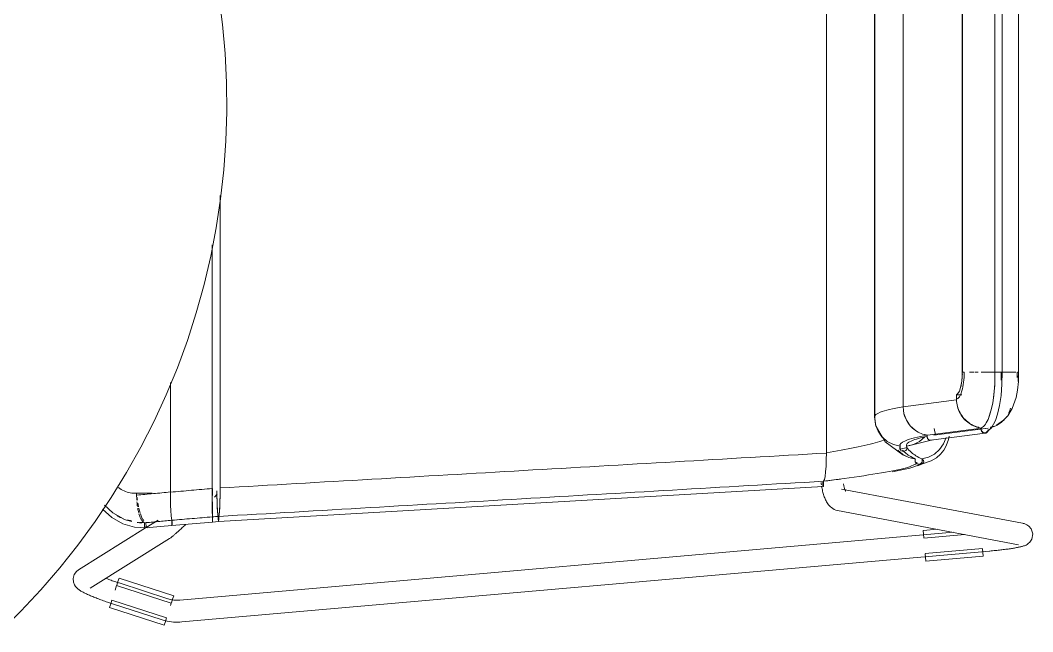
# Model space of a CAD drawing. Header units: millimetres. Extents: x 79795 to 317870, y -36033 to 97293.
# Drawn here: x 159983 to 160539, y 25242 to 25578 of the extents above; entities that cross this region are included whole.
import ezdxf

# ---------------------------------------------------------------- set-up
doc = ezdxf.new("R2010")
doc.units = ezdxf.units.MM
doc.header["$MEASUREMENT"] = 0
doc.layers.add('I-FURN', color=8, linetype='CONTINUOUS', lineweight=9)

msp = doc.modelspace()

# ---------------------------------------------------------------- linework, layer by layer
at = {"layer": 'I-FURN'}
for p, q in [((160425.78, 25340.49), (160425.78, 25723.88)), ((160425.78, 25723.88), (160425.78, 25340.49)), ((160452.13, 25704.04), (160452.13, 25399.24)), ((160452.28, 25359.79), (160452.28, 25704.58)), ((160452.28, 25704.58), (160452.28, 25359.79)), ((160467.88, 25365.83), (160467.88, 25698.54)), ((160467.88, 25698.54), (160467.88, 25365.83)), ((160500.35, 25679.61), (160500.35, 25384.76)), ((160500.41, 25384.76), (160500.41, 25679.61)), ((160518.25, 25679.61), (160518.25, 25384.76)), ((160522.21, 25384.76), (160522.21, 25679.61)), ((160531.25, 25384.76), (160531.25, 25679.61)), ((160094.36, 25575.78), (160092.3, 25591.65)), ((160095.78, 25559.84), (160094.36, 25575.78)), ((160096.57, 25543.87), (160095.78, 25559.84)), ((160096.72, 25527.87), (160096.57, 25543.87)), ((160096.23, 25511.88), (160096.72, 25527.87)), ((160095.09, 25495.92), (160096.23, 25511.88)), ((160093.33, 25480.02), (160095.09, 25495.92)), ((160090.92, 25464.2), (160093.33, 25480.02)), ((160093.05, 25321.23), (160093.05, 25481.81)), ((160093.05, 25481.81), (160093.05, 25321.23)), ((160087.89, 25448.49), (160090.92, 25464.2)), ((160088.73, 25320.97), (160088.73, 25454.71)), ((160088.73, 25454.71), (160088.73, 25320.97)), ((160084.23, 25432.92), (160087.89, 25448.49)), ((160079.95, 25417.5), (160084.23, 25432.92)), ((160075.06, 25402.27), (160079.95, 25417.5)), ((160069.56, 25387.24), (160075.06, 25402.27)), ((160452.13, 25399.24), (160452.13, 25360.33)), ((160063.46, 25372.45), (160069.56, 25387.24)), ((160500.35, 25384.76), (160500.24, 25381.72)), ((160506.72, 25384.76), (160504.26, 25384.76)), ((160509.08, 25384.76), (160507.24, 25384.76)), ((160514.27, 25384.76), (160510.71, 25384.76)), ((160514.46, 25384.76), (160518.28, 25384.76)), ((160518.28, 25384.76), (160514.46, 25384.76)), ((160518.17, 25378.53), (160518.25, 25384.76)), ((160518.25, 25384.76), (160518.36, 25384.76)), ((160522.21, 25384.76), (160518.25, 25384.76)), ((160518.36, 25384.76), (160518.58, 25384.76)), ((160518.58, 25384.76), (160518.91, 25384.76)), ((160518.91, 25384.76), (160519.33, 25384.76)), ((160519.33, 25384.76), (160519.8, 25384.76)), ((160519.8, 25384.76), (160520.3, 25384.76)), ((160520.3, 25384.76), (160520.79, 25384.76)), ((160520.79, 25384.76), (160521.25, 25384.76)), ((160521.25, 25384.76), (160521.64, 25384.76)), ((160521.64, 25384.76), (160521.94, 25384.76)), ((160521.94, 25384.76), (160522.14, 25384.76)), ((160521.97, 25384.76), (160524.99, 25384.76)), ((160524.98, 25384.76), (160521.97, 25384.76)), ((160522.21, 25384.76), (160522.12, 25378.22)), ((160522.14, 25384.76), (160522.21, 25384.76)), ((160527.73, 25384.76), (160525.15, 25384.76)), ((160529.76, 25384.76), (160528, 25384.76)), ((160531.23, 25384.76), (160530.67, 25384.76)), ((160531.08, 25384.76), (160531.25, 25384.76)), ((160531.25, 25384.76), (160531.14, 25379.73)), ((160065.76, 25379.14), (160065.76, 25319.03)), ((160065.76, 25319.03), (160065.76, 25379.14)), ((160499.92, 25378.87), (160499.41, 25376.38)), ((160500.24, 25381.72), (160499.92, 25378.87)), ((160517.64, 25371.97), (160518.17, 25378.53)), ((160522.12, 25378.22), (160521.63, 25372.1)), ((160531.14, 25379.73), (160530.63, 25374.91)), ((160056.78, 25357.91), (160063.46, 25372.45)), ((160497.95, 25373.04), (160497.09, 25372.41)), ((160497.09, 25372.41), (160500.09, 25372.41)), ((160497.09, 25372.41), (160497.16, 25369.69)), ((160498.74, 25374.4), (160497.95, 25373.04)), ((160499.41, 25376.38), (160498.74, 25374.4)), ((160530.63, 25374.91), (160529.84, 25370.87)), ((160497.16, 25369.69), (160467.88, 25365.83)), ((160516.08, 25363.53), (160517.04, 25367.96)), ((160517.04, 25367.96), (160517.64, 25371.97)), ((160521.63, 25372.1), (160520.78, 25366.48)), ((160529.84, 25370.87), (160527.71, 25364.82)), ((160467.88, 25365.83), (160468.36, 25362.06)), ((160468.36, 25362.06), (160469.67, 25358.51)), ((160514.98, 25360.09), (160516.08, 25363.53)), ((160519.69, 25361.78), (160518.52, 25358.33)), ((160520.78, 25366.48), (160519.69, 25361.78)), ((160527.71, 25364.82), (160525.32, 25360.94)), ((160049.53, 25343.65), (160056.78, 25357.91)), ((160452.13, 25360.33), (160452.93, 25355.29)), ((160452.76, 25356), (160452.28, 25359.79)), ((160452.28, 25359.79), (160452.75, 25356)), ((160452.75, 25356), (160454.12, 25352.43)), ((160454.13, 25352.43), (160452.76, 25356)), ((160469.67, 25358.51), (160471.75, 25355.4)), ((160518.52, 25358.33), (160516.34, 25354.21)), ((160519.13, 25355.79), (160518.93, 25355.69)), ((160523.03, 25358.47), (160519.13, 25355.79)), ((160525.32, 25360.94), (160523.03, 25358.47)), ((160452.93, 25355.29), (160454.3, 25352.12)), ((160453, 25355.14), (160458.11, 25346.49)), ((160454.12, 25352.43), (160456.29, 25349.29)), ((160456.3, 25349.3), (160454.13, 25352.43)), ((160471.75, 25355.4), (160474.49, 25352.91)), ((160479.77, 25350.54), (160481.26, 25350.28)), ((160510.96, 25354.12), (160481.26, 25350.28)), ((160483.16, 25347.45), (160512.94, 25351.31)), ((160484.8, 25350.3), (160514.5, 25354.15)), ((160485.58, 25350.43), (160484.9, 25353.92)), ((160513.31, 25353.99), (160508.53, 25353.38)), ((160516.34, 25354.21), (160513.44, 25351.66)), ((160456.29, 25349.29), (160459.16, 25346.79)), ((160459.17, 25346.79), (160456.3, 25349.3)), ((160458.11, 25346.49), (160467.65, 25339.51)), ((160459.16, 25346.79), (160462.56, 25345.03)), ((160462.56, 25345.04), (160459.17, 25346.79)), ((160462.56, 25345.03), (160466.27, 25344.14)), ((160466.26, 25345.21), (160466.3, 25342.33)), ((160469.78, 25344.14), (160473.49, 25345.03)), ((160483.24, 25347.47), (160471.63, 25344.5)), ((160473.49, 25345.03), (160476.89, 25346.79)), ((160476.89, 25346.79), (160479.76, 25349.3)), ((160481.1, 25349.81), (160481.06, 25349.31)), ((160481.06, 25349.31), (160481.14, 25348.82)), ((160481.14, 25348.82), (160481.33, 25348.37)), ((160481.33, 25348.37), (160481.64, 25347.99)), ((160481.64, 25347.99), (160482.02, 25347.69)), ((160482.02, 25347.69), (160482.46, 25347.5)), ((160482.46, 25347.5), (160482.93, 25347.44)), ((160482.93, 25347.44), (160483.4, 25347.5)), ((160483.4, 25347.5), (160483.84, 25347.69)), ((160487.92, 25342.31), (160490.1, 25345.39)), ((160490.1, 25345.39), (160491.5, 25348.91)), ((160491.54, 25344.32), (160492.84, 25347.92)), ((160492.84, 25347.92), (160493.07, 25349.69)), ((160041.7, 25329.7), (160049.53, 25343.65)), ((160425.72, 25336.72), (160425.78, 25340.49)), ((160425.78, 25340.41), (160425.72, 25336.72)), ((160467.73, 25339.57), (160464.89, 25341.96)), ((160464.89, 25341.96), (160467.72, 25339.56)), ((160466.07, 25343.18), (160466.11, 25343.67)), ((160466.11, 25343.67), (160466.07, 25343.17)), ((160466.16, 25342.69), (160466.07, 25343.18)), ((160466.07, 25343.17), (160466.15, 25342.68)), ((160466.11, 25343.67), (160466.27, 25344.14)), ((160466.27, 25344.14), (160466.11, 25343.67)), ((160466.15, 25342.68), (160466.36, 25342.23)), ((160466.36, 25342.23), (160466.16, 25342.69)), ((160466.17, 25342.63), (160470.06, 25343.46)), ((160466.67, 25341.85), (160466.36, 25342.23)), ((160466.36, 25342.23), (160466.67, 25341.85)), ((160467.07, 25341.56), (160466.67, 25341.85)), ((160466.67, 25341.85), (160467.07, 25341.55)), ((160467.54, 25341.37), (160467.07, 25341.56)), ((160467.07, 25341.55), (160467.53, 25341.37)), ((160467.53, 25341.37), (160468.03, 25341.3)), ((160468.03, 25341.3), (160467.54, 25341.37)), ((160467.65, 25339.51), (160469.4, 25338.62)), ((160467.72, 25339.56), (160471.05, 25337.91)), ((160471.05, 25337.92), (160467.73, 25339.57)), ((160468.52, 25341.37), (160468.03, 25341.3)), ((160468.03, 25341.3), (160468.52, 25341.37)), ((160468.98, 25341.56), (160468.52, 25341.37)), ((160468.52, 25341.37), (160468.98, 25341.55)), ((160469.38, 25341.85), (160468.98, 25341.56)), ((160468.98, 25341.55), (160469.38, 25341.85)), ((160469.69, 25342.23), (160469.38, 25341.85)), ((160469.38, 25341.85), (160469.7, 25342.23)), ((160469.89, 25342.69), (160469.69, 25342.23)), ((160469.7, 25342.23), (160469.9, 25342.68)), ((160471.63, 25344.5), (160469.76, 25344.17)), ((160469.78, 25344.14), (160469.94, 25343.67)), ((160469.94, 25343.67), (160469.78, 25344.14)), ((160469.98, 25343.18), (160469.89, 25342.69)), ((160469.9, 25342.68), (160469.98, 25343.17)), ((160469.94, 25343.67), (160469.98, 25343.18)), ((160469.98, 25343.17), (160469.94, 25343.67)), ((160481.78, 25338.09), (160485.1, 25339.83)), ((160485.1, 25339.83), (160487.92, 25342.31)), ((160486.18, 25337.88), (160488.42, 25339.88)), ((160488.42, 25339.88), (160490.2, 25342.04)), ((160490.2, 25342.04), (160491.54, 25344.32)), ((160425.57, 25333.18), (160425.72, 25336.72)), ((160425.72, 25336.65), (160425.57, 25333.18)), ((160474.66, 25337.13), (160471.05, 25337.92)), ((160471.05, 25337.91), (160474.66, 25337.13)), ((160471.64, 25332.08), (160483.35, 25336.07)), ((160474.48, 25336.16), (160474.51, 25336.66)), ((160474.51, 25336.66), (160474.48, 25336.16)), ((160474.57, 25335.67), (160474.48, 25336.16)), ((160474.48, 25336.16), (160474.57, 25335.67)), ((160474.51, 25336.66), (160474.66, 25337.13)), ((160474.66, 25337.13), (160474.51, 25336.66)), ((160474.78, 25335.22), (160474.57, 25335.67)), ((160474.57, 25335.67), (160474.78, 25335.22)), ((160475.1, 25334.84), (160474.78, 25335.22)), ((160474.78, 25335.22), (160475.1, 25334.84)), ((160475.5, 25334.55), (160475.1, 25334.84)), ((160475.1, 25334.84), (160475.5, 25334.55)), ((160475.96, 25334.37), (160475.5, 25334.55)), ((160475.5, 25334.55), (160475.96, 25334.37)), ((160476.45, 25334.31), (160475.96, 25334.37)), ((160475.96, 25334.37), (160476.45, 25334.31)), ((160476.93, 25334.38), (160476.45, 25334.31)), ((160476.45, 25334.31), (160476.93, 25334.38)), ((160477.38, 25334.58), (160476.93, 25334.38)), ((160476.93, 25334.38), (160477.38, 25334.58)), ((160477.78, 25334.88), (160477.38, 25334.58)), ((160477.38, 25334.58), (160477.78, 25334.88)), ((160478.08, 25335.27), (160477.78, 25334.88)), ((160477.78, 25334.88), (160478.09, 25335.26)), ((160478.28, 25335.72), (160478.08, 25335.27)), ((160478.09, 25335.26), (160478.28, 25335.72)), ((160478.15, 25337.18), (160481.78, 25338.09)), ((160478.15, 25337.18), (160478.31, 25336.71)), ((160478.31, 25336.71), (160478.15, 25337.18)), ((160478.35, 25336.21), (160478.28, 25335.72)), ((160478.28, 25335.72), (160478.36, 25336.21)), ((160478.31, 25336.71), (160478.35, 25336.21)), ((160478.36, 25336.21), (160478.31, 25336.71)), ((160483.35, 25336.07), (160486.18, 25337.88)), ((160033.33, 25316.06), (160041.7, 25329.7)), ((160425.02, 25327.58), (160425.33, 25330.08)), ((160425.33, 25330.05), (160425.02, 25327.58)), ((160425.33, 25330.08), (160425.57, 25333.18)), ((160425.56, 25333.13), (160425.33, 25330.08)), ((160461.98, 25330.18), (160471.64, 25332.08)), ((160422.93, 25323.59), (160422.83, 25324.32)), ((160423.04, 25322.88), (160422.93, 25323.59)), ((160423.85, 25324.43), (160423.85, 25323.93)), ((160423.85, 25323.93), (160423.85, 25324.42)), ((160423.85, 25323.93), (160423.86, 25323.44)), ((160423.86, 25323.43), (160423.85, 25323.93)), ((160423.86, 25323.44), (160423.88, 25322.99)), ((160423.88, 25322.98), (160423.86, 25323.43)), ((160423.88, 25322.99), (160423.91, 25322.61)), ((160423.91, 25322.6), (160423.88, 25322.98)), ((160423.91, 25322.61), (160423.96, 25322.32)), ((160423.96, 25322.31), (160423.91, 25322.6)), ((160424.17, 25322.34), (160424.21, 25322.63)), ((160424.21, 25322.63), (160424.17, 25322.33)), ((160424.21, 25322.63), (160424.24, 25323.02)), ((160424.24, 25323.02), (160424.21, 25322.63)), ((160424.24, 25323.02), (160424.26, 25323.47)), ((160424.26, 25323.47), (160424.24, 25323.02)), ((160424.25, 25324.94), (160424.65, 25325.84)), ((160424.65, 25325.84), (160424.25, 25324.93)), ((160424.27, 25324.47), (160424.25, 25324.94)), ((160424.25, 25324.93), (160424.27, 25324.46)), ((160424.26, 25323.47), (160424.27, 25323.97)), ((160424.27, 25323.96), (160424.26, 25323.47)), ((160424.27, 25323.97), (160424.27, 25324.47)), ((160424.27, 25324.46), (160424.27, 25323.96)), ((160424.65, 25325.84), (160425.02, 25327.58)), ((160425.02, 25327.58), (160424.65, 25325.84)), ((160435.17, 25323.22), (160435.11, 25323.52)), ((160435.27, 25322.75), (160435.17, 25323.22)), ((160435.37, 25322.3), (160435.27, 25322.75)), ((160045.97, 25318.32), (160055.72, 25318.32)), ((160047.21, 25317.33), (160047.21, 25318.38)), ((160065.76, 25319.03), (160065.79, 25315.27)), ((160065.79, 25315.26), (160065.76, 25318.91)), ((160088.73, 25317.18), (160088.73, 25320.97)), ((160088.73, 25320.97), (160088.73, 25317.18)), ((160088.74, 25313.62), (160088.73, 25317.18)), ((160088.73, 25317.18), (160088.74, 25313.61)), ((160088.86, 25320.96), (160088.86, 25317.18)), ((160088.86, 25317.18), (160088.86, 25320.96)), ((160089.88, 25316.27), (160091.41, 25317.75)), ((160091.26, 25319.69), (160091.29, 25317.44)), ((160091.29, 25317.44), (160091.36, 25313.89)), ((160092.15, 25302.78), (160424.06, 25322.07)), ((160092.94, 25313.89), (160093.02, 25317.45)), ((160093.02, 25317.45), (160093.05, 25321.23)), ((160423.28, 25321.48), (160423.15, 25322.17)), ((160423.41, 25320.8), (160423.28, 25321.48)), ((160423.56, 25320.13), (160423.41, 25320.8)), ((160423.71, 25319.48), (160423.56, 25320.13)), ((160423.87, 25318.83), (160423.71, 25319.48)), ((160424.04, 25318.2), (160423.87, 25318.83)), ((160423.96, 25322.32), (160424.01, 25322.13)), ((160424.01, 25322.13), (160423.96, 25322.31)), ((160424.01, 25322.13), (160424.06, 25322.07)), ((160424.06, 25322.07), (160424.01, 25322.13)), ((160424.23, 25317.59), (160424.04, 25318.2)), ((160424.06, 25322.07), (160424.12, 25322.14)), ((160424.12, 25322.14), (160424.06, 25322.07)), ((160424.12, 25322.14), (160424.17, 25322.34)), ((160424.17, 25322.33), (160424.12, 25322.14)), ((160424.42, 25316.98), (160424.23, 25317.59)), ((160424.63, 25316.39), (160424.42, 25316.98)), ((160533.43, 25301.85), (160434.14, 25320.67)), ((160435.48, 25321.88), (160435.37, 25322.3)), ((160435.59, 25321.48), (160435.48, 25321.88)), ((160435.69, 25321.12), (160435.59, 25321.48)), ((160435.8, 25320.78), (160435.69, 25321.12)), ((160435.91, 25320.48), (160435.8, 25320.78)), ((160436.01, 25320.21), (160435.91, 25320.48)), ((160436.1, 25319.98), (160436.01, 25320.21)), ((160436.19, 25319.78), (160436.1, 25319.98)), ((160436.27, 25319.63), (160436.19, 25319.78)), ((160436.31, 25319.55), (160436.27, 25319.63)), ((160436.36, 25319.47), (160436.31, 25319.55)), ((160436.37, 25319.45), (160436.36, 25319.47)), ((160024.42, 25302.78), (160033.33, 25316.06)), ((160034.14, 25307.61), (160029.67, 25311.88)), ((160065.79, 25315.17), (160065.86, 25311.73)), ((160065.86, 25311.73), (160065.79, 25315.17)), ((160065.86, 25311.73), (160065.98, 25308.63)), ((160065.98, 25308.63), (160065.86, 25311.67)), ((160088.75, 25310.48), (160088.74, 25313.61)), ((160088.74, 25313.61), (160088.75, 25310.48)), ((160088.85, 25313.62), (160088.84, 25310.5)), ((160088.84, 25310.5), (160088.85, 25313.62)), ((160091.36, 25313.89), (160091.49, 25310.77)), ((160092.82, 25310.75), (160092.94, 25313.89)), ((160424.85, 25315.81), (160424.63, 25316.39)), ((160425.08, 25315.24), (160424.85, 25315.81)), ((160425.33, 25314.68), (160425.08, 25315.24)), ((160425.61, 25314.12), (160425.33, 25314.68)), ((160425.9, 25313.59), (160425.61, 25314.12)), ((160426.22, 25313.05), (160425.9, 25313.59)), ((160426.58, 25312.51), (160426.22, 25313.05)), ((160426.98, 25311.98), (160426.58, 25312.51)), ((160427.43, 25311.45), (160426.98, 25311.98)), ((160427.95, 25310.93), (160427.43, 25311.45)), ((160033.55, 25304.93), (160028.4, 25309.67)), ((160039.97, 25304.25), (160034.14, 25307.61)), ((160065.98, 25308.63), (160066.13, 25306.16)), ((160066.13, 25306.15), (160065.98, 25308.59)), ((160066.13, 25306.16), (160066.31, 25304.42)), ((160066.31, 25304.42), (160066.13, 25306.14)), ((160088.76, 25307.98), (160088.75, 25310.48)), ((160088.75, 25310.48), (160088.76, 25307.98)), ((160088.77, 25306.23), (160088.76, 25307.98)), ((160088.76, 25307.98), (160088.77, 25306.23)), ((160088.79, 25305.35), (160088.77, 25306.23)), ((160088.77, 25306.23), (160088.79, 25305.34)), ((160088.83, 25308), (160088.82, 25306.25)), ((160088.82, 25306.25), (160088.83, 25308)), ((160088.84, 25310.5), (160088.83, 25308)), ((160088.83, 25308), (160088.84, 25310.5)), ((160091.49, 25310.77), (160091.65, 25308.28)), ((160091.65, 25308.28), (160091.84, 25306.52)), ((160091.84, 25306.52), (160092.05, 25305.62)), ((160092.25, 25305.61), (160092.46, 25306.5)), ((160092.46, 25306.5), (160092.66, 25308.25)), ((160092.66, 25308.25), (160092.82, 25310.75)), ((160428.55, 25310.42), (160427.95, 25310.93)), ((160429.24, 25309.94), (160428.55, 25310.42)), ((160430.03, 25309.5), (160429.24, 25309.94)), ((160430.92, 25309.13), (160430.03, 25309.5)), ((160431.91, 25308.88), (160430.92, 25309.13)), ((160431.91, 25308.88), (160531.2, 25290.06)), ((160014.98, 25289.86), (160024.42, 25302.78)), ((160039.57, 25301.54), (160033.55, 25304.93)), ((160046.09, 25299.66), (160039.57, 25301.54)), ((160052.1, 25299.26), (160066.59, 25300.68)), ((160058.95, 25303.6), (160052.51, 25299.56)), ((160066.31, 25304.42), (160066.5, 25303.53)), ((160066.5, 25303.53), (160066.31, 25304.42)), ((160066.5, 25303.53), (160066.49, 25303.06)), ((160066.49, 25303.06), (160066.5, 25303.53)), ((160066.49, 25303.06), (160066.49, 25302.56)), ((160066.49, 25302.56), (160066.49, 25303.06)), ((160066.49, 25302.56), (160066.49, 25302.07)), ((160066.49, 25302.07), (160066.49, 25302.56)), ((160066.49, 25302.07), (160066.5, 25301.61)), ((160066.5, 25301.62), (160066.49, 25302.07)), ((160066.52, 25301.24), (160066.5, 25301.62)), ((160066.5, 25301.61), (160066.52, 25301.23)), ((160066.54, 25300.94), (160066.52, 25301.24)), ((160066.52, 25301.23), (160066.54, 25300.94)), ((160066.54, 25300.94), (160066.57, 25300.74)), ((160066.59, 25300.68), (160066.57, 25300.75)), ((160066.57, 25300.74), (160066.59, 25300.68)), ((160066.59, 25300.68), (160088.79, 25302.5)), ((160066.62, 25300.75), (160066.59, 25300.68)), ((160066.59, 25300.68), (160066.62, 25300.74)), ((160066.62, 25300.74), (160066.64, 25300.93)), ((160066.64, 25300.93), (160066.62, 25300.75)), ((160066.64, 25300.93), (160066.66, 25301.22)), ((160066.66, 25301.22), (160066.64, 25300.93)), ((160066.68, 25301.61), (160066.66, 25301.22)), ((160066.66, 25301.22), (160066.68, 25301.6)), ((160066.69, 25302.06), (160066.68, 25301.61)), ((160066.68, 25301.6), (160066.69, 25302.05)), ((160066.69, 25303.52), (160066.69, 25303.05)), ((160066.69, 25303.04), (160066.69, 25303.51)), ((160066.69, 25302.05), (160066.7, 25302.55)), ((160066.7, 25302.55), (160066.69, 25302.06)), ((160072.72, 25299.85), (160073.17, 25300.27)), ((160073.17, 25300.27), (160073.63, 25300.71)), ((160073.63, 25300.71), (160074.1, 25301.15)), ((160088.79, 25304.88), (160088.79, 25305.35)), ((160088.79, 25305.34), (160088.79, 25304.87)), ((160088.79, 25304.38), (160088.79, 25304.88)), ((160088.79, 25304.87), (160088.79, 25304.38)), ((160088.79, 25303.89), (160088.79, 25304.38)), ((160088.79, 25304.38), (160088.79, 25303.88)), ((160088.79, 25303.44), (160088.79, 25303.89)), ((160088.79, 25303.88), (160088.79, 25303.43)), ((160088.79, 25303.06), (160088.79, 25303.44)), ((160088.79, 25303.43), (160088.79, 25303.05)), ((160088.79, 25302.76), (160088.79, 25303.06)), ((160088.79, 25303.05), (160088.79, 25302.76)), ((160092.15, 25302.78), (160088.79, 25302.51)), ((160088.8, 25302.58), (160088.79, 25302.51)), ((160088.79, 25302.51), (160088.79, 25302.57)), ((160088.79, 25302.57), (160088.79, 25302.5)), ((160088.79, 25302.5), (160088.8, 25302.57)), ((160088.8, 25305.35), (160088.8, 25304.88)), ((160088.8, 25304.88), (160088.8, 25305.35)), ((160088.8, 25304.88), (160088.8, 25304.39)), ((160088.8, 25304.38), (160088.8, 25304.88)), ((160088.8, 25304.39), (160088.8, 25303.89)), ((160088.8, 25303.89), (160088.8, 25304.38)), ((160088.8, 25303.89), (160088.8, 25303.44)), ((160088.8, 25303.44), (160088.8, 25303.89)), ((160088.8, 25303.44), (160088.8, 25303.06)), ((160088.8, 25303.06), (160088.8, 25303.44)), ((160092.05, 25305.62), (160092.04, 25305.15)), ((160092.04, 25305.15), (160092.04, 25304.66)), ((160092.04, 25304.66), (160092.05, 25304.17)), ((160092.05, 25304.17), (160092.06, 25303.72)), ((160092.06, 25303.72), (160092.08, 25303.33)), ((160092.08, 25303.33), (160092.1, 25303.04)), ((160092.1, 25303.04), (160092.12, 25302.85)), ((160092.12, 25302.85), (160092.15, 25302.78)), ((160092.15, 25302.78), (160092.18, 25302.85)), ((160092.18, 25302.85), (160092.21, 25303.03)), ((160092.21, 25303.03), (160092.23, 25303.33)), ((160092.23, 25303.33), (160092.25, 25303.71)), ((160092.26, 25305.14), (160092.25, 25305.61)), ((160092.25, 25303.71), (160092.26, 25304.16)), ((160092.26, 25304.65), (160092.26, 25305.14)), ((160092.26, 25304.16), (160092.26, 25304.65)), ((160533.85, 25301.77), (160533.43, 25301.85)), ((160534.37, 25301.63), (160533.85, 25301.77)), ((160534.99, 25301.42), (160534.37, 25301.63)), ((160535.79, 25301.04), (160534.99, 25301.42)), ((160536.87, 25300.29), (160535.79, 25301.04)), ((160538.19, 25298.72), (160536.87, 25300.29)), ((160052.14, 25299.33), (160015.37, 25276.29)), ((160052.99, 25299.38), (160046.09, 25299.66)), ((160066.81, 25294.54), (160067.05, 25294.75)), ((160067.05, 25294.75), (160067.3, 25294.96)), ((160067.3, 25294.96), (160067.57, 25295.19)), ((160067.57, 25295.19), (160067.85, 25295.43)), ((160067.85, 25295.43), (160068.14, 25295.69)), ((160068.14, 25295.69), (160068.45, 25295.96)), ((160068.45, 25295.96), (160068.78, 25296.25)), ((160068.78, 25296.25), (160069.11, 25296.55)), ((160069.11, 25296.55), (160069.46, 25296.87)), ((160069.46, 25296.87), (160069.83, 25297.2)), ((160069.83, 25297.2), (160070.21, 25297.54)), ((160070.21, 25297.54), (160070.6, 25297.89)), ((160070.6, 25297.89), (160071, 25298.26)), ((160495.48, 25296.88), (160070.98, 25259.59)), ((160071, 25298.26), (160071.41, 25298.64)), ((160071.41, 25298.64), (160071.84, 25299.04)), ((160071.84, 25299.04), (160072.27, 25299.44)), ((160072.27, 25299.44), (160072.72, 25299.85)), ((160486.74, 25298.61), (160478.85, 25297.92)), ((160479.03, 25295.88), (160478.85, 25297.92)), ((160479.21, 25293.81), (160479.03, 25295.88)), ((160479.22, 25293.69), (160501.82, 25295.67)), ((160538.19, 25298.72), (160539.03, 25295.97)), ((160539.03, 25295.97), (160538.54, 25293.2)), ((160005.04, 25277.32), (160014.98, 25289.86)), ((160021.74, 25266.12), (160065.33, 25293.43)), ((160065.33, 25293.43), (160065.65, 25293.64)), ((160065.65, 25293.64), (160065.91, 25293.83)), ((160065.91, 25293.83), (160066.14, 25294)), ((160066.14, 25294), (160066.36, 25294.17)), ((160066.36, 25294.17), (160066.58, 25294.35)), ((160066.58, 25294.35), (160066.81, 25294.54)), ((160532.83, 25289.04), (160532.42, 25288.94)), ((160533.23, 25289.15), (160532.83, 25289.04)), ((160533.63, 25289.26), (160533.23, 25289.15)), ((160534.02, 25289.39), (160533.63, 25289.26)), ((160534.43, 25289.53), (160534.02, 25289.39)), ((160534.85, 25289.7), (160534.43, 25289.53)), ((160535.33, 25289.91), (160534.85, 25289.7)), ((160535.89, 25290.22), (160535.33, 25289.91)), ((160536.59, 25290.7), (160535.89, 25290.22)), ((160537.5, 25291.55), (160536.59, 25290.7)), ((160538.54, 25293.2), (160537.5, 25291.55)), ((160072.03, 25247.64), (160515.35, 25286.58)), ((160511.37, 25288), (160479.96, 25285.24)), ((160480.15, 25283.05), (160479.97, 25285.12)), ((160511.74, 25283.77), (160480.33, 25281.01)), ((160511.38, 25287.88), (160511.56, 25285.81)), ((160511.56, 25285.81), (160511.74, 25283.77)), ((160515.51, 25286.6), (160515.35, 25286.58)), ((160516.26, 25286.66), (160515.51, 25286.6)), ((160517.01, 25286.73), (160516.26, 25286.66)), ((160517.76, 25286.81), (160517.01, 25286.73)), ((160518.5, 25286.88), (160517.76, 25286.81)), ((160519.24, 25286.96), (160518.5, 25286.88)), ((160519.97, 25287.04), (160519.24, 25286.96)), ((160520.7, 25287.12), (160519.97, 25287.04)), ((160521.42, 25287.2), (160520.7, 25287.12)), ((160522.13, 25287.28), (160521.42, 25287.2)), ((160522.83, 25287.36), (160522.13, 25287.28)), ((160523.51, 25287.45), (160522.83, 25287.36)), ((160524.19, 25287.54), (160523.51, 25287.45)), ((160524.85, 25287.62), (160524.19, 25287.54)), ((160525.5, 25287.71), (160524.85, 25287.62)), ((160526.14, 25287.8), (160525.5, 25287.71)), ((160526.76, 25287.89), (160526.14, 25287.8)), ((160527.36, 25287.98), (160526.76, 25287.89)), ((160527.95, 25288.08), (160527.36, 25287.98)), ((160528.51, 25288.17), (160527.95, 25288.08)), ((160529.06, 25288.26), (160528.51, 25288.17)), ((160529.6, 25288.36), (160529.06, 25288.26)), ((160530.11, 25288.45), (160529.6, 25288.36)), ((160530.61, 25288.54), (160530.11, 25288.45)), ((160531.09, 25288.64), (160530.61, 25288.54)), ((160531.55, 25288.74), (160531.09, 25288.64)), ((160531.99, 25288.84), (160531.55, 25288.74)), ((160532.42, 25288.94), (160531.99, 25288.84)), ((160480.33, 25281.01), (160480.15, 25283.05)), ((159994.6, 25265.2), (160005.04, 25277.32)), ((160013.02, 25273.67), (160012.44, 25271.44)), ((160014.25, 25275.4), (160013.02, 25273.67)), ((160014.25, 25275.4), (160015.37, 25276.29)), ((160012.44, 25271.44), (160012.61, 25269.47)), ((160012.61, 25269.47), (160013.13, 25268.08)), ((160013.13, 25268.08), (160013.7, 25267.17)), ((160013.7, 25267.17), (160014.22, 25266.54)), ((160030.63, 25271.49), (160031.25, 25271.25)), ((160031.25, 25271.25), (160031.89, 25271.02)), ((160031.89, 25271.02), (160032.53, 25270.78)), ((160032.53, 25270.78), (160033.19, 25270.55)), ((160033.19, 25270.55), (160033.85, 25270.31)), ((160033.85, 25270.31), (160034.53, 25270.08)), ((160034.53, 25270.08), (160035.21, 25269.84)), ((160035.21, 25269.84), (160035.89, 25269.61)), ((160036.22, 25267.62), (160035.42, 25265.15)), ((160035.89, 25269.61), (160036.58, 25269.38)), ((160036.25, 25267.72), (160066.26, 25258.03)), ((160036.29, 25267.84), (160036.92, 25269.81)), ((160036.58, 25269.38), (160037.27, 25269.15)), ((160036.92, 25269.81), (160037.55, 25271.76)), ((160037.27, 25269.15), (160037.6, 25269.05)), ((160067.56, 25262.08), (160037.55, 25271.76)), ((160064.41, 25260.33), (160037.6, 25269.05)), ((159983.68, 25253.5), (159994.6, 25265.2)), ((160014.22, 25266.54), (160014.68, 25266.08)), ((160014.68, 25266.08), (160015.11, 25265.71)), ((160015.11, 25265.71), (160015.51, 25265.4)), ((160015.51, 25265.4), (160015.9, 25265.12)), ((160015.9, 25265.12), (160016.29, 25264.86)), ((160016.29, 25264.86), (160016.68, 25264.62)), ((160016.68, 25264.62), (160017.08, 25264.39)), ((160017.08, 25264.39), (160017.49, 25264.15)), ((160017.49, 25264.15), (160017.92, 25263.93)), ((160017.92, 25263.93), (160018.36, 25263.7)), ((160018.36, 25263.7), (160018.81, 25263.47)), ((160018.81, 25263.47), (160019.29, 25263.24)), ((160019.29, 25263.24), (160019.78, 25263)), ((160019.78, 25263), (160020.29, 25262.77)), ((160020.29, 25262.77), (160020.82, 25262.53)), ((160020.82, 25262.53), (160021.36, 25262.29)), ((160021.36, 25262.29), (160021.92, 25262.05)), ((160021.92, 25262.05), (160022.5, 25261.8)), ((160022.5, 25261.8), (160023.1, 25261.56)), ((160023.1, 25261.56), (160023.71, 25261.31)), ((160023.71, 25261.31), (160024.33, 25261.06)), ((160067.56, 25262.08), (160066.93, 25260.12)), ((160024.33, 25261.06), (160024.97, 25260.8)), ((160024.97, 25260.8), (160025.63, 25260.55)), ((160025.63, 25260.55), (160026.29, 25260.3)), ((160026.29, 25260.3), (160026.97, 25260.04)), ((160026.97, 25260.04), (160027.66, 25259.79)), ((160027.66, 25259.79), (160028.36, 25259.53)), ((160028.36, 25259.53), (160029.06, 25259.28)), ((160029.06, 25259.28), (160029.78, 25259.03)), ((160029.78, 25259.03), (160030.5, 25258.77)), ((160030.5, 25258.77), (160031.23, 25258.52)), ((160031.23, 25258.52), (160031.96, 25258.27)), ((160031.96, 25258.27), (160032.7, 25258.03)), ((160032.34, 25255.61), (160032.97, 25257.56)), ((160032.7, 25258.03), (160033.44, 25257.78)), ((160032.97, 25257.56), (160033.61, 25259.53)), ((160033.44, 25257.78), (160033.89, 25257.63)), ((160063.65, 25249.96), (160033.64, 25259.65)), ((160033.89, 25257.63), (160060.71, 25248.92)), ((160064.44, 25260.33), (160064.41, 25260.33)), ((160065.08, 25260.13), (160064.44, 25260.33)), ((160065.72, 25259.97), (160065.08, 25260.13)), ((160066.36, 25259.83), (160065.72, 25259.97)), ((160066.22, 25257.94), (160065.85, 25256.77)), ((160066.93, 25260.12), (160066.29, 25258.15)), ((160067.02, 25259.72), (160066.36, 25259.83)), ((160067.67, 25259.63), (160067.02, 25259.72)), ((160068.33, 25259.57), (160067.67, 25259.63)), ((160068.99, 25259.53), (160068.33, 25259.57)), ((160069.66, 25259.52), (160068.99, 25259.53)), ((160070.32, 25259.54), (160069.66, 25259.52)), ((160070.98, 25259.59), (160070.32, 25259.54)), ((159972.31, 25242.25), (159983.68, 25253.5)), ((160062.35, 25245.92), (160032.34, 25255.61)), ((160060.71, 25248.92), (160061.8, 25248.59)), ((160061.8, 25248.59), (160062.9, 25248.3)), ((160062.98, 25247.87), (160062.35, 25245.92)), ((160062.9, 25248.3), (160064.02, 25248.06)), ((160063.61, 25249.85), (160062.98, 25247.87)), ((160064.02, 25248.06), (160065.15, 25247.86)), ((160065.15, 25247.86), (160066.28, 25247.71)), ((160066.28, 25247.71), (160067.41, 25247.6)), ((160067.41, 25247.6), (160068.55, 25247.54)), ((160068.55, 25247.54), (160069.7, 25247.52)), ((160069.7, 25247.52), (160070.84, 25247.55)), ((160070.84, 25247.55), (160071.98, 25247.63)), ((160071.98, 25247.63), (160072.03, 25247.63))]:
    msp.add_line(p, q, dxfattribs=at)
for centre, major_axis, ratio, start_param, end_param in [((160515.5, 25384.76), (15.75, 0), 0.000004, 3.431839, 3.614078), ((160526.97, 25384.76), (0, -12.4), 0.287441, 1.332781, 1.570796), ((160482.95, 25365.96), (0, -15.78), 0.955139, 4.720632, 5.68731), ((160482.95, 25365.96), (0, -15.78), 0.955139, 5.687432, 5.928979), ((160482.95, 25365.96), (0, -15.78), 0.955139, 5.929149, 6.170649), ((160482.93, 25349.4), (0, -1.96), 0.955139, 4.501447, 6.790779)]:
    msp.add_ellipse(centre, major_axis=major_axis, ratio=ratio, start_param=start_param, end_param=end_param, dxfattribs=at)
for points in [[(160501.47, 25384.76), (160501.42, 25380.97), (160500.45, 25373.57), (160498.28, 25370.19), (160497.17, 25369.94)], [(160499.46, 25376.38), (160500, 25378.43), (160500.29, 25381.15), (160500.38, 25383.92)], [(160518.28, 25384.76), (160518.32, 25382.41), (160518.25, 25377.76), (160517.62, 25370.9), (160516.51, 25364.76), (160514.98, 25359.69), (160513.08, 25355.99), (160511.68, 25354.68), (160510.95, 25354.33)], [(160521.68, 25384.76), (160521.7, 25383.33), (160521.7, 25381.91), (160521.66, 25380.5)], [(160530.59, 25384.76), (160530.59, 25384.71), (160530.59, 25384.67), (160530.59, 25384.63)], [(160531.16, 25384.76), (160531.16, 25383.05), (160531.09, 25381.37), (160530.94, 25379.79)], [(160497.16, 25369.69), (160497.2, 25368.4), (160497.56, 25365.89), (160498.97, 25362.29), (160501.16, 25359.15), (160504, 25356.62), (160507.34, 25354.85), (160509.72, 25354.27), (160510.96, 25354.12)], [(160525.77, 25362.37), (160526.2, 25363.26), (160526.6, 25364.19), (160526.84, 25365.15)], [(160452.13, 25360.33), (160452.13, 25360.15), (160452.18, 25359.97), (160452.28, 25359.79)], [(160509.44, 25354.59), (160508.05, 25354.9), (160506.69, 25355.4), (160505.43, 25356.1)], [(160466.27, 25344.14), (160465.72, 25345.17), (160467.69, 25347.21), (160475.75, 25349.26), (160481.26, 25350.28)], [(160510.77, 25353.37), (160510.76, 25353.53), (160510.76, 25353.7), (160510.8, 25353.86)], [(160517.84, 25355.21), (160517.21, 25354.97), (160516.56, 25354.81), (160515.9, 25354.67)], [(160425.78, 25340.41), (160370.42, 25337.21), (160315, 25334.02), (160259.54, 25330.82)], [(160259.54, 25330.82), (160204.08, 25327.62), (160148.57, 25324.43), (160093.05, 25321.23)], [(160424.25, 25324.93), (160369.01, 25321.71), (160258.42, 25315.27), (160147.66, 25308.83), (160092.25, 25305.61)], [(160424.26, 25324.95), (160427.32, 25325.34), (160430.41, 25325.72), (160433.47, 25326.11)], [(160047.21, 25318.38), (160046.35, 25318.3), (160045.47, 25318.3), (160044.62, 25318.38)], [(160047.21, 25317.33), (160050.24, 25317.59), (160056.38, 25318.13), (160062.63, 25318.72), (160065.76, 25319.03)], [(160047.31, 25314.53), (160047.25, 25315.45), (160047.22, 25316.37), (160047.21, 25317.33)], [(160077.24, 25319.94), (160073.41, 25319.59), (160069.58, 25319.25), (160065.76, 25318.91)], [(160088.73, 25320.97), (160084.9, 25320.63), (160081.06, 25320.28), (160077.24, 25319.94)], [(160047.68, 25310.97), (160047.55, 25311.82), (160047.44, 25312.7), (160047.38, 25313.61)], [(160047.45, 25315.92), (160047.5, 25315.44), (160047.56, 25314.97), (160047.63, 25314.5)], [(160047.89, 25312.8), (160048.01, 25312.11), (160048.14, 25311.46), (160048.28, 25310.8)], [(160048.31, 25307.74), (160048.12, 25308.48), (160047.96, 25309.29), (160047.81, 25310.12)], [(160048.43, 25310.14), (160048.64, 25309.22), (160048.87, 25308.27), (160049.12, 25307.43)], [(160049.18, 25305.09), (160048.93, 25305.68), (160048.7, 25306.34), (160048.49, 25307.07)], [(160049.27, 25307.1), (160049.54, 25306.29), (160049.82, 25305.48), (160050.12, 25304.92)], [(160042.15, 25303.76), (160042.86, 25303.49), (160043.58, 25303.31), (160044.32, 25303.19)], [(160050.01, 25302.12), (160049.19, 25302.13), (160048.36, 25302.18), (160047.54, 25302.26)], [(160048.77, 25302.24), (160049.41, 25302.18), (160050.07, 25302.17), (160050.72, 25302.18)], [(160051.54, 25302.09), (160051.15, 25302.24), (160050.4, 25302.8), (160049.7, 25303.95), (160049.38, 25304.64)], [(160050.23, 25304.68), (160050.55, 25304.04), (160050.86, 25303.64), (160051.19, 25303.31)], [(160051.54, 25302.09), (160053.99, 25302.33), (160058.94, 25302.81), (160063.97, 25303.29), (160066.5, 25303.53)], [(160059.6, 25302.81), (160061.95, 25303.04), (160064.31, 25303.28), (160066.69, 25303.51)], [(160088.79, 25305.34), (160085.07, 25305.04), (160077.63, 25304.44), (160070.21, 25303.83), (160066.5, 25303.53)], [(160077.64, 25304.42), (160073.98, 25304.12), (160070.33, 25303.82), (160066.69, 25303.52)], [(160088.79, 25305.35), (160089.36, 25305.39), (160090.52, 25305.48), (160091.67, 25305.57), (160092.25, 25305.61)], [(160088.8, 25305.35), (160089.34, 25305.4), (160090.43, 25305.49), (160091.51, 25305.58), (160092.05, 25305.62)]]:
    msp.add_open_spline(points, degree=3, dxfattribs=at)
for points, knots in [([(160467.88, 25365.83), (160462.15, 25364.82), (160454.51, 25362.99), (160452.13, 25361.16), (160452.13, 25360.33)], [0, 0, 0, 0, 0.5, 0.9107154, 0.9107154, 0.9107154, 0.9107154]), ([(160504.08, 25356.96), (160502.02, 25358.39), (160499.52, 25361.34), (160497.95, 25364.91), (160497.71, 25366.16)], [-0.6666667, -0.6666667, -0.6666667, -0.6666667, -0.3333333, -0.1666667, -0.1666667, -0.1666667, -0.1666667]), ([(160515.61, 25354.34), (160516.38, 25354.5), (160518.29, 25355.06), (160521.15, 25356.62), (160523.33, 25358.63), (160524.34, 25360.01), (160524.61, 25360.41)], [0.0592823, 0.0592823, 0.0592823, 0.0592823, 0.1666667, 0.3333333, 0.5, 0.565028, 0.565028, 0.565028, 0.565028]), ([(160510.96, 25354.12), (160510.9, 25353.98), (160510.83, 25353.77), (160510.78, 25353.49), (160510.77, 25353.2), (160510.81, 25352.91), (160510.89, 25352.62), (160511, 25352.35), (160511.2, 25352.03), (160511.51, 25351.71), (160511.88, 25351.48), (160512.23, 25351.34), (160512.54, 25351.29), (160512.82, 25351.29), (160513.08, 25351.32), (160513.33, 25351.4), (160513.58, 25351.51), (160513.88, 25351.7), (160514.19, 25352.03), (160514.4, 25352.42), (160514.5, 25352.78), (160514.54, 25353.04), (160514.54, 25353.2), (160514.54, 25353.27)], [0, 0, 0, 0, 0.0555556, 0.0833333, 0.1111111, 0.1666667, 0.1944444, 0.2222222, 0.2777778, 0.3333333, 0.3888889, 0.4444444, 0.4791667, 0.5138889, 0.5486111, 0.5833333, 0.6180556, 0.6527778, 0.7222222, 0.7916667, 0.8263889, 0.8611111, 0.8888889, 0.8888889, 0.8888889, 0.8888889]), ([(160514.53, 25353.37), (160514.52, 25353.2), (160514.48, 25352.91), (160514.34, 25352.53), (160514.08, 25352.11), (160513.56, 25351.66), (160512.7, 25351.4), (160511.91, 25351.63), (160511.38, 25352.03), (160511.06, 25352.41), (160510.92, 25352.72), (160510.87, 25352.88)], [-0.875, -0.875, -0.875, -0.875, -0.8125, -0.765625, -0.71875, -0.625, -0.5, -0.375, -0.3125, -0.25, -0.1875, -0.1875, -0.1875, -0.1875]), ([(160458.05, 25347.78), (160456.9, 25347.3), (160452.66, 25345.84), (160441.95, 25343.4), (160431.17, 25341.46), (160425.78, 25340.49)], [0.375, 0.375, 0.375, 0.375, 0.5, 0.75, 1, 1, 1, 1]), ([(160469.78, 25344.14), (160469.23, 25345.17), (160470.96, 25346.98), (160477.45, 25348.8), (160481.16, 25349.59)], [0, 0, 0, 0, 0.5, 0.8877852, 0.8877852, 0.8877852, 0.8877852]), ([(160474.66, 25337.13), (160472.25, 25338.3), (160469.6, 25339.93), (160467.93, 25341.55), (160467.53, 25342.01)], [0, 0, 0, 0, 0.5, 0.696307, 0.696307, 0.696307, 0.696307]), ([(160478.15, 25337.18), (160475.75, 25338.34), (160472.32, 25340.44), (160470.53, 25342.53), (160470.06, 25343.46)], [0, 0, 0, 0, 0.5, 0.9025379, 0.9025379, 0.9025379, 0.9025379]), ([(160424.25, 25324.94), (160431.8, 25325.95), (160447.01, 25327.99), (160465.45, 25331.03), (160473.75, 25333.47), (160475.35, 25334.9), (160475.54, 25335.3)], [0, 0, 0, 0, 0.25, 0.5, 0.75, 0.8499412, 0.8499412, 0.8499412, 0.8499412]), ([(160475.73, 25333.33), (160476.45, 25333.59), (160479.47, 25334.88), (160479.7, 25336.16), (160478.15, 25337.18)], [0.6866019, 0.6866019, 0.6866019, 0.6866019, 0.75, 1, 1, 1, 1]), ([(160047.21, 25318.38), (160044.82, 25318.16), (160041.22, 25318.79), (160038.22, 25320.72), (160037.32, 25321.48)], [0, 0, 0, 0, 0.3333333, 0.5, 0.5, 0.5, 0.5]), ([(160092.05, 25305.62), (160091.91, 25305.91), (160091.7, 25307.3), (160091.48, 25310.66), (160091.36, 25313.81), (160091.29, 25316.92), (160091.27, 25318.93), (160091.26, 25319.7)], [-1, -1, -1, -1, -0.6666667, -0.5, -0.3333333, -0.1666667, -0.0664381, -0.0664381, -0.0664381, -0.0664381]), ([(160093.05, 25321.23), (160093.05, 25319.96), (160093.03, 25317.41), (160092.95, 25313.81), (160092.83, 25310.64), (160092.61, 25307.28), (160092.4, 25305.89), (160092.25, 25305.61)], [-1, -1, -1, -1, -0.833333, -0.666667, -0.5, -0.333333, 0, 0, 0, 0]), ([(160044.57, 25302.76), (160042.59, 25303.2), (160039.74, 25304.16), (160037.15, 25305.67), (160036.35, 25306.2)], [-0.8136593, -0.8136593, -0.8136593, -0.8136593, -0.6666667, -0.5975811, -0.5975811, -0.5975811, -0.5975811]), ([(160051.95, 25299.3), (160051.93, 25299.32), (160051.88, 25299.37), (160051.81, 25299.47), (160051.71, 25299.67), (160051.6, 25299.99), (160051.53, 25300.38), (160051.5, 25300.74), (160051.48, 25301.11), (160051.48, 25301.56), (160051.52, 25301.91), (160051.54, 25302.09)], [0.5555556, 0.5555556, 0.5555556, 0.5555556, 0.5833333, 0.6180556, 0.6527778, 0.7222222, 0.7916667, 0.8263889, 0.8611111, 0.9305556, 1, 1, 1, 1]), ([(160052.28, 25302.19), (160052.27, 25301.97), (160052.27, 25301.48), (160052.36, 25300.73), (160052.51, 25300.07), (160052.69, 25299.63), (160052.8, 25299.48), (160052.85, 25299.44)], [-1, -1, -1, -1, -0.90625, -0.8125, -0.71875, -0.625, -0.5625, -0.5625, -0.5625, -0.5625]), ([(160092.15, 25302.78), (160092.13, 25302.78), (160092.11, 25302.92), (160092.07, 25303.31), (160092.06, 25303.7), (160092.05, 25304.16), (160092.04, 25304.65), (160092.04, 25305.16), (160092.05, 25305.47), (160092.05, 25305.62)], [-0.5, -0.5, -0.5, -0.5, -0.375, -0.3125, -0.25, -0.1875, -0.125, -0.0625, 0, 0, 0, 0]), ([(160092.25, 25305.61), (160092.26, 25305.39), (160092.27, 25304.9), (160092.26, 25304.27), (160092.25, 25303.8), (160092.24, 25303.39), (160092.2, 25302.94), (160092.17, 25302.78), (160092.15, 25302.78)], [-1, -1, -1, -1, -0.90625, -0.8125, -0.765625, -0.71875, -0.625, -0.501507, -0.501507, -0.501507, -0.501507])]:
    msp.add_open_spline(points, degree=3, knots=knots, dxfattribs=at)

doc.saveas('drawing.dxf')
